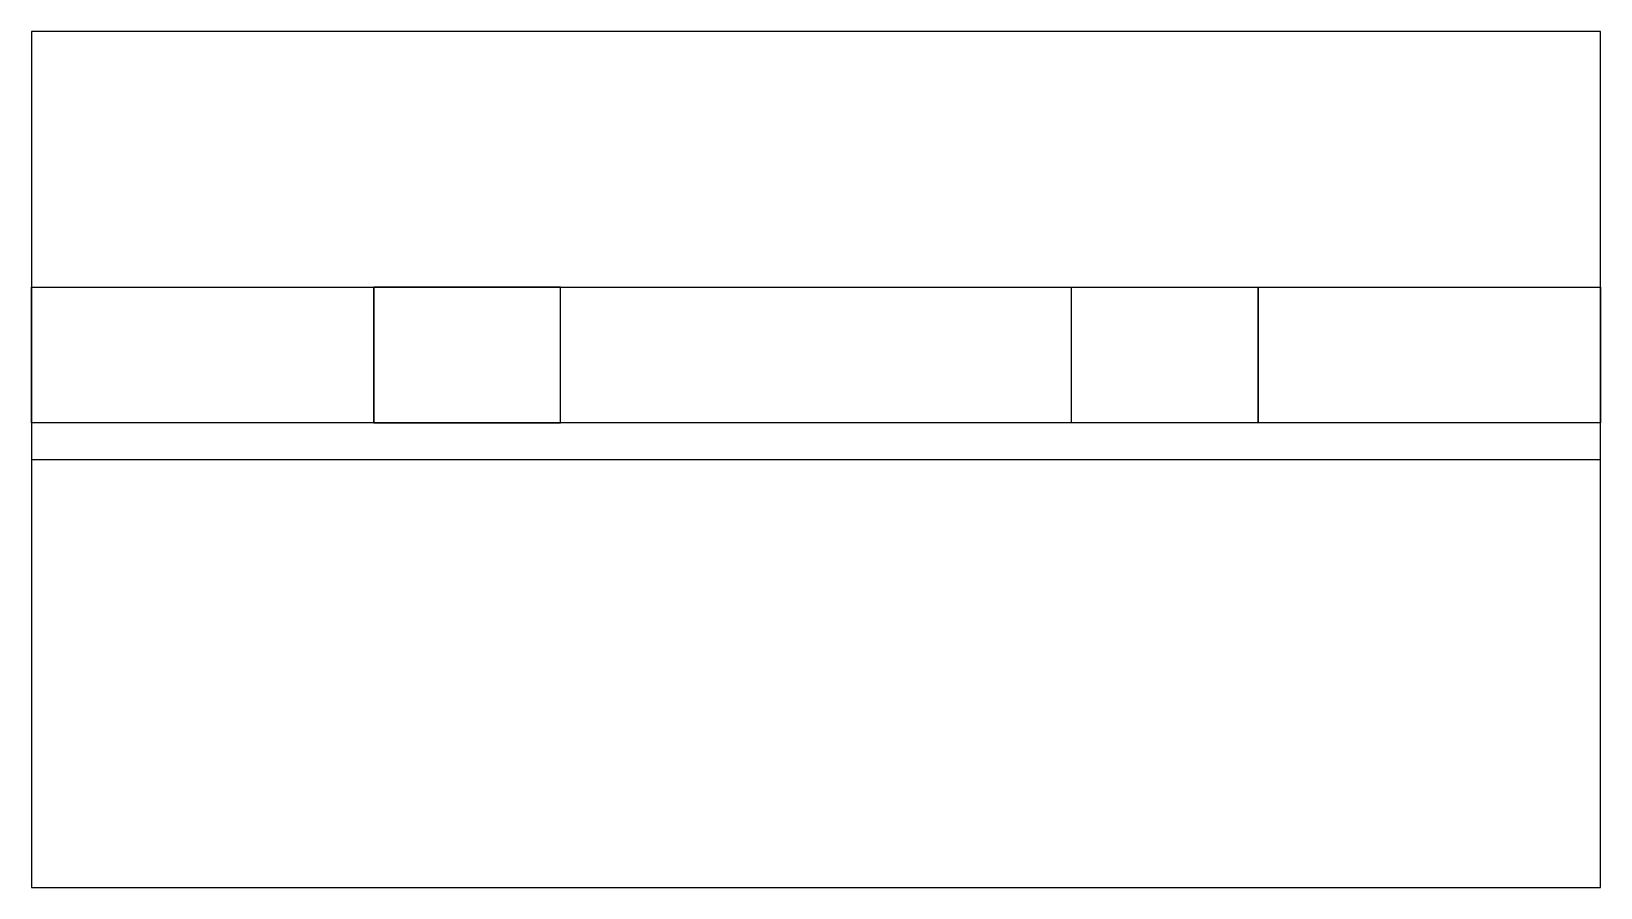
# Model space of a CAD drawing. Header units: millimetres. Extents: x -16.4 to 11.5, y -15.7 to -0.4.
import ezdxf

# ---------------------------------------------------------------- set-up
doc = ezdxf.new("R2010")
doc.units = ezdxf.units.MM

msp = doc.modelspace()

# ---------------------------------------------------------------- linework, layer by layer
for p, q in [((-16.416, -0.45, -8.89), (-16.416, -15.69, -8.89)), ((11.524, -0.45, -8.89), (-16.416, -0.45, -8.89)), ((11.524, -15.69, -8.89), (11.524, -0.45, -8.89)), ((-16.416, -5.005, -8.89), (-16.416, -7.418, -8.89)), ((-16.416, -5.005, -8.89), (11.524, -5.005, -8.89)), ((-16.416, -7.418, -8.89), (-16.416, -5.005, -8.89)), ((-9.117, -5.005, -8.89), (-10.32, -5.005, -8.89)), ((-10.32, -7.418, -8.89), (-10.32, -5.005, -8.89)), ((-6.998, -5.005, -8.89), (-10.32, -5.005, -8.89)), ((-10.32, -5.005, -8.89), (-10.32, -7.418, -8.89)), ((-6.998, -7.418, -8.89), (-6.998, -5.005, -8.89)), ((2.105, -5.005, -8.89), (5.428, -5.005, -8.89)), ((2.105, -7.418, -8.89), (2.105, -5.005, -8.89)), ((4.224, -5.005, -8.89), (5.428, -5.005, -8.89)), ((5.428, -7.418, -8.89), (5.428, -5.005, -8.89)), ((5.428, -5.005, -8.89), (5.428, -7.418, -8.89)), ((11.524, -7.418, -8.89), (11.524, -5.005, -8.89)), ((11.524, -5.005, -8.89), (11.524, -7.418, -8.89)), ((11.524, -7.418, -8.89), (-16.416, -7.418, -8.89)), ((-10.32, -7.418, -8.89), (-9.117, -7.418, -8.89)), ((-10.32, -7.418, -8.89), (-6.998, -7.418, -8.89)), ((5.428, -7.418, -8.89), (2.105, -7.418, -8.89)), ((5.428, -7.418, -8.89), (4.224, -7.418, -8.89)), ((-16.416, -8.07, -8.89), (11.524, -8.07, -8.89)), ((-16.416, -15.69, -8.89), (11.524, -15.69, -8.89))]:
    msp.add_line(p, q)

doc.saveas('drawing.dxf')
